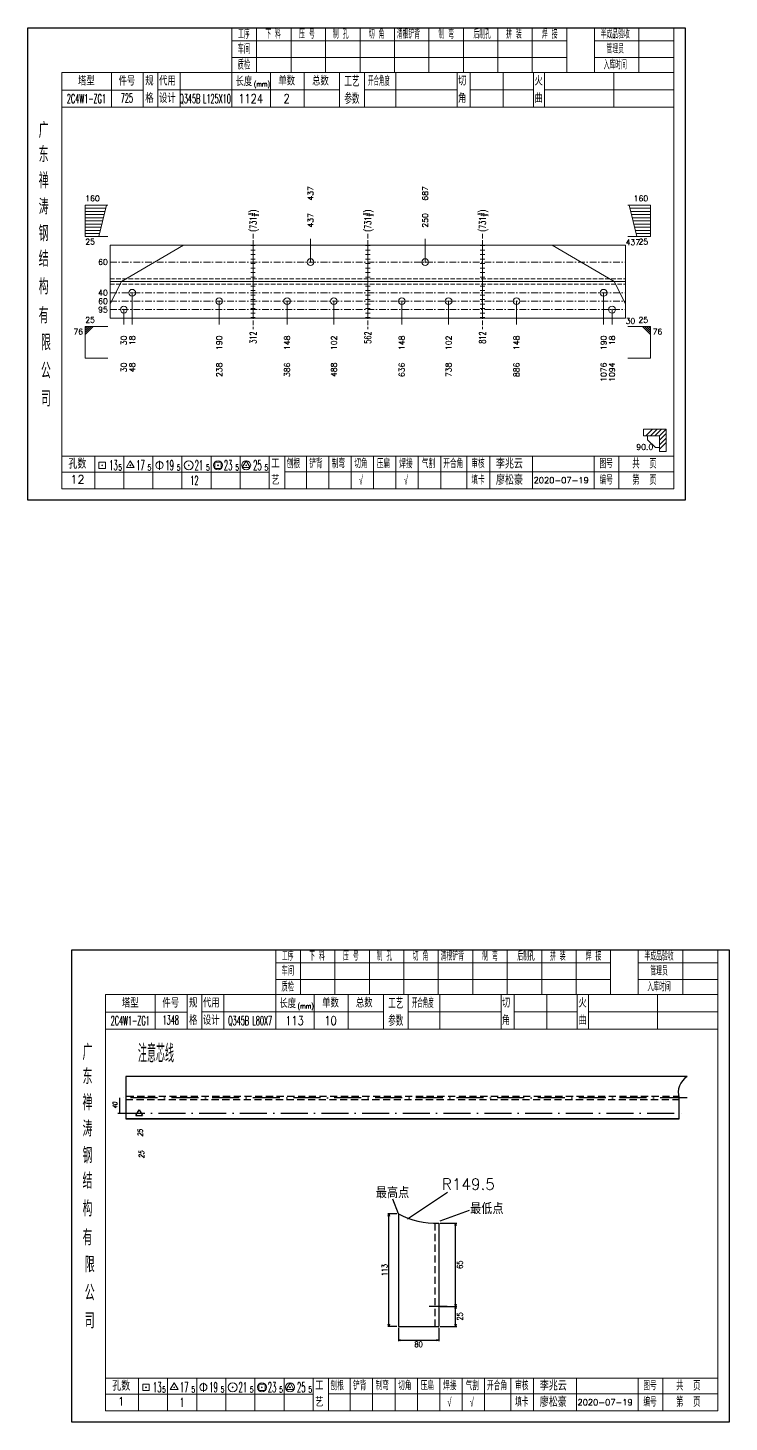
# Model space of a CAD drawing. Extents: x 154981 to 165753, y -86801 to -82885.
# Drawn here: x 163257 to 163569, y -83537 to -82917 of the extents above; entities that cross this region are included whole.
import ezdxf
from ezdxf.enums import TextEntityAlignment as Align

# ---------------------------------------------------------------- set-up
doc = ezdxf.new("R2010")
doc.units = 0
doc.header["$MEASUREMENT"] = 0
for name, pattern in [('ACAD_ISO10W100', [18, 12, -3, 0, -3]), ('HIDDEN2', [4.7625, 3.175, -1.5875]), ('一点画线', [5.2, 3, -1, 0.2, -1]), ('虚线', [2.75, 2, -0.75])]:
    doc.linetypes.add(name, pattern=pattern)
doc.layers.get('0').update_dxf_attribs({"linetype": 'CONTINUOUS', "lineweight": 25})
doc.layers.get('Defpoints').update_dxf_attribs({"linetype": 'CONTINUOUS'})
for name, color, linetype, lineweight in [('1', 7, 'CONTINUOUS', 25), ('2', 7, 'CONTINUOUS', 25), ('4', 7, 'CONTINUOUS', 25), ('5', 7, 'CONTINUOUS', 25)]:
    doc.layers.add(name, color=color, linetype=linetype, lineweight=lineweight)
doc.layers.add('细线', color=5, linetype='CONTINUOUS')
doc.styles.add('DimFont', font='simplex.shx', dxfattribs={"width": 0.8, "bigfont": 'gbhzfs.shx'})
doc.styles.add('hz', font='txt.shx', dxfattribs={"width": 0.7, "oblique": 12, "bigfont": 'hztxt.shx'})
doc.styles.get("Standard").update_dxf_attribs({"font": 'simplex.shx', "width": 0.7, "height": 3, "bigfont": 'gbhzfs.shx'})
doc.dimstyles.new('DHDxfDimStyleOpen30', dxfattribs={"dimtxt": 2.5, "dimasz": 2.5, "dimexe": 1.25, "dimexo": 0.625, "dimtad": 2, "dimtxsty": 'DimFont', "dimblk": 'OPEN30', "dimblk1": 'OPEN30', "dimblk2": 'OPEN30', "dimcen": 2.5, "dimadec": 0, "dimazin": 0, "dimtfac": 1, "dimtmove": 0, "dimatfit": 3, "dimfxl": 0, "dimarcsym": 0})

# ---------------------------------------------------------------- blocks, each defined once
blk = doc.blocks.new('孔21.5')
at = {"layer": '5', "color": 7, "linetype": 'Continuous', "lineweight": 13}
for p, q in [((-0.1, -0.1), (0.1, 0.1)), ((0.1, -0.1), (-0.1, 0.1))]:
    blk.add_line(p, q, dxfattribs=at)
blk.add_circle((0, 0), 1, dxfattribs=at)
blk = doc.blocks.new('_OPEN30')
at = {"color": 0, "linetype": 'ByBlock', "lineweight": -2}
for p, q in [((-1, 0.27), (0, 0)), ((0, 0), (-1, -0.27)), ((0, 0), (-1, 0))]:
    blk.add_line(p, q, dxfattribs=at)
blk = doc.blocks.new('*D550')
at = {"layer": '5', "color": 3, "linetype": 'Continuous', "lineweight": -2}
for p, q in [((163420.98, -83444.03), (163416.86, -83444.03)), ((163417.36, -83493.06), (163417.36, -83445.03)), ((163420.98, -83494.06), (163416.86, -83494.06))]:
    blk.add_line(p, q, dxfattribs=at)
at = {"layer": 'Defpoints', "color": 0, "linetype": 'Continuous'}
for p in [(163417.36, -83444.03), (163421.61, -83444.03), (163421.61, -83494.06)]:
    blk.add_point(p, dxfattribs=at)
at = {"layer": '5', "color": 3, "linetype": 'Continuous', "lineweight": -2}
for p, rotation in [((163417.36, -83444.03), 90), ((163417.36, -83494.06), 270)]:
    blk.add_blockref('_OPEN30', p, dxfattribs=dict(at, rotation=rotation))
at = {"layer": '5', "color": 6, "linetype": 'Continuous', "lineweight": 18, "insert": (163415.48, -83469.05), "char_height": 2.5, "attachment_point": 5, "rotation": 90, "style": 'DimFont'}
blk.add_mtext('113', dxfattribs=at)
blk = doc.blocks.new('*D551')
at = {"layer": '5', "color": 3, "linetype": 'Continuous', "lineweight": -2}
for p, q in [((163440.17, -83485.17), (163447.57, -83485.17)), ((163447.07, -83493.06), (163447.07, -83486.17)), ((163440.17, -83494.06), (163447.57, -83494.06))]:
    blk.add_line(p, q, dxfattribs=at)
at = {"layer": 'Defpoints', "color": 0, "linetype": 'Continuous'}
for p in [(163439.54, -83485.17), (163447.07, -83485.17), (163439.54, -83494.06)]:
    blk.add_point(p, dxfattribs=at)
at = {"layer": '5', "color": 3, "linetype": 'Continuous', "lineweight": -2}
for p, rotation in [((163447.07, -83485.17), 90), ((163447.07, -83494.06), 270)]:
    blk.add_blockref('_OPEN30', p, dxfattribs=dict(at, rotation=rotation))
at = {"layer": '5', "color": 6, "linetype": 'Continuous', "lineweight": 18, "insert": (163448.94, -83489.61), "char_height": 2.5, "attachment_point": 5, "rotation": 90, "style": 'DimFont'}
blk.add_mtext('25', dxfattribs=at)
blk = doc.blocks.new('*D552')
at = {"layer": '5', "color": 3, "linetype": 'Continuous', "lineweight": -2}
for p, q in [((163440.17, -83448.18), (163447.57, -83448.18)), ((163447.07, -83484.17), (163447.07, -83449.18)), ((163440.17, -83485.17), (163447.57, -83485.17))]:
    blk.add_line(p, q, dxfattribs=at)
at = {"layer": 'Defpoints', "color": 0, "linetype": 'Continuous'}
for p in [(163439.54, -83448.18), (163447.07, -83448.18), (163439.54, -83485.17)]:
    blk.add_point(p, dxfattribs=at)
at = {"layer": '5', "color": 3, "linetype": 'Continuous', "lineweight": -2}
for p, rotation in [((163447.07, -83448.18), 90), ((163447.07, -83485.17), 270)]:
    blk.add_blockref('_OPEN30', p, dxfattribs=dict(at, rotation=rotation))
at = {"layer": '5', "color": 6, "linetype": 'Continuous', "lineweight": 18, "insert": (163448.94, -83466.67), "char_height": 2.5, "attachment_point": 5, "rotation": 90, "style": 'DimFont'}
blk.add_mtext('65', dxfattribs=at)
blk = doc.blocks.new('*D553')
at = {"layer": '5', "color": 3, "linetype": 'Continuous', "lineweight": -2}
for p, q in [((163421.61, -83494.69), (163421.61, -83500.66)), ((163439.54, -83494.69), (163439.54, -83500.66)), ((163422.61, -83500.16), (163438.54, -83500.16))]:
    blk.add_line(p, q, dxfattribs=at)
at = {"layer": 'Defpoints', "color": 0, "linetype": 'Continuous'}
for p in [(163421.61, -83494.06), (163439.54, -83494.06), (163439.54, -83500.16)]:
    blk.add_point(p, dxfattribs=at)
at = {"layer": '5', "color": 3, "linetype": 'Continuous', "lineweight": -2, "rotation": 180}
blk.add_blockref('_OPEN30', (163421.61, -83500.16), dxfattribs=at)
at = {"layer": '5', "color": 3, "linetype": 'Continuous', "lineweight": -2}
blk.add_blockref('_OPEN30', (163439.54, -83500.16), dxfattribs=at)
at = {"layer": '5', "color": 6, "linetype": 'Continuous', "lineweight": 18, "insert": (163430.58, -83502.03), "char_height": 2.5, "attachment_point": 5, "style": 'DimFont'}
blk.add_mtext('80', dxfattribs=at)
blk = doc.blocks.new('CTJGK')
at = {"color": 6, "linetype": 'Continuous'}
for p, q in [((0, 209.97), (292.13, 209.97)), ((0, 0), (0, 209.97)), ((292.13, 209.97), (292.13, 0)), ((292.13, 0), (0, 0))]:
    blk.add_line(p, q, dxfattribs=at)

msp = doc.modelspace()

# ---------------------------------------------------------------- linework, layer by layer
at = {"color": 7, "linetype": 'Continuous', "lineweight": 13}
for p, q in [((163282.47666, -82995.52383), (163292.47666, -82995.52383)), ((163282.47666, -83009.52383), (163282.47666, -82995.52383)), ((163282.47666, -82996.92383), (163291.62666, -82996.92383)), ((163288.47666, -83009.52383), (163291.97666, -82995.52383)), ((163533.60666, -82995.52383), (163523.60666, -82995.52383)), ((163527.60666, -83009.52383), (163524.10666, -82995.52383)), ((163533.60666, -82996.92383), (163524.45666, -82996.92383)), ((163533.60666, -83009.52383), (163533.60666, -82995.52383)), ((163282.47666, -82998.32383), (163291.27666, -82998.32383)), ((163282.47666, -82999.72383), (163290.92666, -82999.72383)), ((163282.47666, -83001.12383), (163290.57666, -83001.12383)), ((163282.47666, -83002.52383), (163290.22666, -83002.52383)), ((163533.60666, -82998.32383), (163524.80666, -82998.32383)), ((163533.60666, -82999.72383), (163525.15666, -82999.72383)), ((163533.60666, -83001.12383), (163525.50666, -83001.12383)), ((163533.60666, -83002.52383), (163525.85666, -83002.52383)), ((163282.47666, -83003.92383), (163289.87666, -83003.92383)), ((163282.47666, -83005.32383), (163289.52666, -83005.32383)), ((163282.47666, -83006.72383), (163289.17666, -83006.72383)), ((163282.47666, -83008.12383), (163288.82666, -83008.12383)), ((163282.47666, -83009.52383), (163292.47666, -83009.52383)), ((163533.60666, -83009.52383), (163523.60666, -83009.52383)), ((163533.60666, -83003.92383), (163526.20666, -83003.92383)), ((163533.60666, -83005.32383), (163526.55666, -83005.32383)), ((163533.60666, -83006.72383), (163526.90666, -83006.72383)), ((163533.60666, -83008.12383), (163527.25666, -83008.12383)), ((163298.57297, -83029.52383), (163326.09303, -83013.32383)), ((163382.56013, -83020.82383), (163382.56013, -83010.52383)), ((163433.5232, -83020.82383), (163433.5232, -83010.52383)), ((163517.51036, -83029.52383), (163489.99029, -83013.32383)), ((163293.47666, -83039.37343), (163298.57297, -83029.52383)), ((163303.34223, -83034.47383), (163303.34223, -83048.52383)), ((163512.82175, -83034.47383), (163512.82175, -83048.52383)), ((163522.60666, -83039.37343), (163517.51036, -83029.52383)), ((163341.99352, -83038.22383), (163341.99352, -83048.52383)), ((163372.16366, -83038.22383), (163372.16366, -83048.52383)), ((163392.95659, -83038.22383), (163392.95659, -83048.52383)), ((163423.12674, -83038.22383), (163423.12674, -83048.52383)), ((163443.91967, -83038.22383), (163443.91967, -83048.52383)), ((163474.08981, -83038.22383), (163474.08981, -83048.52383)), ((163299.59223, -83041.97383), (163299.59223, -83048.52383)), ((163516.57175, -83041.97383), (163516.57175, -83048.52383)), ((163282.47666, -83049.52383), (163292.47666, -83049.52383)), ((163282.47666, -83049.52383), (163282.47666, -83063.52383)), ((163283.35166, -83049.52383), (163282.47666, -83050.39883)), ((163284.22666, -83049.52383), (163282.47666, -83051.27383)), ((163285.10166, -83049.52383), (163282.47666, -83052.14883)), ((163285.97666, -83049.52383), (163282.47666, -83053.02383)), ((163533.60666, -83049.52383), (163523.60666, -83049.52383)), ((163530.10666, -83049.52383), (163533.60666, -83053.02383)), ((163530.98166, -83049.52383), (163533.60666, -83052.14883)), ((163531.85666, -83049.52383), (163533.60666, -83051.27383)), ((163532.73166, -83049.52383), (163533.60666, -83050.39883)), ((163533.60666, -83049.52383), (163533.60666, -83063.52383)), ((163282.47666, -83063.52383), (163292.47666, -83063.52383)), ((163533.60666, -83063.52383), (163523.60666, -83063.52383))]:
    msp.add_line(p, q, dxfattribs=at)
at = {"color": 7, "linetype": 'Continuous', "lineweight": 18}
for p, q in [((163293.47666, -83013.32383), (163293.47666, -83045.72383)), ((163293.47666, -83013.32383), (163522.60666, -83013.32383)), ((163522.60666, -83013.32383), (163522.60666, -83045.72383)), ((163293.47666, -83029.52383), (163522.60666, -83029.52383))]:
    msp.add_line(p, q, dxfattribs=at)
at = {"color": 1, "linetype": '一点画线', "lineweight": 13}
for p, q in [((163293.47666, -83020.82383), (163522.60666, -83020.82383)), ((163293.47666, -83034.47383), (163522.60666, -83034.47383)), ((163293.47666, -83038.22383), (163522.60666, -83038.22383)), ((163293.47666, -83041.97383), (163522.60666, -83041.97383))]:
    msp.add_line(p, q, dxfattribs=at)
at = {"color": 6, "linetype": '虚线', "lineweight": 18}
for p, q in [((163293.47666, -83028.32383), (163522.60666, -83028.32383)), ((163293.47666, -83030.72383), (163522.60666, -83030.72383))]:
    msp.add_line(p, q, dxfattribs=at)
at = {"color": 173, "linetype": 'Continuous'}
for p, q in [((163549.94244, -83383.03262), (163300.50261, -83383.03262)), ((163300.50261, -83383.03262), (163300.50261, -83401.83262)), ((163546.32347, -83401.83262), (163546.32347, -83392.43262)), ((163300.50261, -83401.83262), (163546.32347, -83401.83262))]:
    msp.add_line(p, q, dxfattribs=at)
at = {"linetype": 'HIDDEN2'}
for p, q in [((163300.50261, -83393.23262), (163546.60009, -83393.23262)), ((163300.8127, -83391.63262), (163546.32347, -83391.63262)), ((163437.86455, -83448.19508), (163437.86455, -83494.06209))]:
    msp.add_line(p, q, dxfattribs=at)
at = {"linetype": 'ACAD_ISO10W100'}
msp.add_line((163296.92402, -83399.23262), (163549.32347, -83399.23262), dxfattribs=at)
at = {"color": 0}
for p, q in [((163304.94649, -83400.35207), (163306.44649, -83397.75399)), ((163304.94649, -83400.35207), (163307.94649, -83400.35207)), ((163306.44649, -83397.75399), (163307.94649, -83400.35207))]:
    msp.add_line(p, q, dxfattribs=at)
msp.add_line((163443.36074, -83485.16527), (163435.32201, -83485.16527))
at = {"color": 173, "linetype": 'Continuous'}
msp.add_arc((163554.32108, -83390.11504), 8.32665, 121.72605584, 196.16077038, dxfattribs=at)
at = {"layer": '1', "color": 7, "linetype": 'Continuous', "lineweight": 18}
msp.add_line((163293.47666, -83045.72383), (163522.60666, -83045.72383), dxfattribs=at)
at = {"layer": '2', "color": 216, "linetype": '虚线', "lineweight": 13}
for p, q in [((163357.04536, -83008.32383), (163357.04536, -83050.72383)), ((163408.00844, -83008.32383), (163408.00844, -83050.72383)), ((163458.97152, -83008.32383), (163458.97152, -83050.72383))]:
    msp.add_line(p, q, dxfattribs=at)
at = {"layer": '2', "color": 7, "linetype": 'Continuous', "lineweight": 13}
for p, q in [((163358.04536, -83013.52383), (163356.04536, -83013.52383)), ((163358.04536, -83015.52383), (163356.04536, -83015.52383)), ((163357.04536, -83029.52383), (163357.04536, -83013.32383)), ((163409.00844, -83013.52383), (163407.00844, -83013.52383)), ((163409.00844, -83015.52383), (163407.00844, -83015.52383)), ((163408.00844, -83029.52383), (163408.00844, -83013.32383)), ((163459.97152, -83013.52383), (163457.97152, -83013.52383)), ((163459.97152, -83015.52383), (163457.97152, -83015.52383)), ((163458.97152, -83029.52383), (163458.97152, -83013.32383)), ((163358.04536, -83017.52383), (163356.04536, -83017.52383)), ((163358.04536, -83019.52383), (163356.04536, -83019.52383)), ((163358.04536, -83021.52383), (163356.04536, -83021.52383)), ((163409.00844, -83017.52383), (163407.00844, -83017.52383)), ((163409.00844, -83019.52383), (163407.00844, -83019.52383)), ((163409.00844, -83021.52383), (163407.00844, -83021.52383)), ((163459.97152, -83017.52383), (163457.97152, -83017.52383)), ((163459.97152, -83019.52383), (163457.97152, -83019.52383)), ((163459.97152, -83021.52383), (163457.97152, -83021.52383)), ((163358.04536, -83023.52383), (163356.04536, -83023.52383)), ((163358.04536, -83025.52383), (163356.04536, -83025.52383)), ((163358.04536, -83027.52383), (163356.04536, -83027.52383)), ((163409.00844, -83023.52383), (163407.00844, -83023.52383)), ((163409.00844, -83025.52383), (163407.00844, -83025.52383)), ((163409.00844, -83027.52383), (163407.00844, -83027.52383)), ((163459.97152, -83023.52383), (163457.97152, -83023.52383)), ((163459.97152, -83025.52383), (163457.97152, -83025.52383)), ((163459.97152, -83027.52383), (163457.97152, -83027.52383)), ((163356.04536, -83031.52383), (163358.04536, -83031.52383)), ((163356.04536, -83033.52383), (163358.04536, -83033.52383)), ((163357.04536, -83029.52383), (163357.04536, -83045.72383)), ((163407.00844, -83031.52383), (163409.00844, -83031.52383)), ((163407.00844, -83033.52383), (163409.00844, -83033.52383)), ((163408.00844, -83029.52383), (163408.00844, -83045.72383)), ((163457.97152, -83031.52383), (163459.97152, -83031.52383)), ((163457.97152, -83033.52383), (163459.97152, -83033.52383)), ((163458.97152, -83029.52383), (163458.97152, -83045.72383)), ((163356.04536, -83035.52383), (163358.04536, -83035.52383)), ((163356.04536, -83037.52383), (163358.04536, -83037.52383)), ((163356.04536, -83039.52383), (163358.04536, -83039.52383)), ((163407.00844, -83035.52383), (163409.00844, -83035.52383)), ((163407.00844, -83037.52383), (163409.00844, -83037.52383)), ((163407.00844, -83039.52383), (163409.00844, -83039.52383)), ((163457.97152, -83035.52383), (163459.97152, -83035.52383)), ((163457.97152, -83037.52383), (163459.97152, -83037.52383)), ((163457.97152, -83039.52383), (163459.97152, -83039.52383)), ((163356.04536, -83041.52383), (163358.04536, -83041.52383)), ((163356.04536, -83043.52383), (163358.04536, -83043.52383)), ((163356.04536, -83045.52383), (163358.04536, -83045.52383)), ((163407.00844, -83041.52383), (163409.00844, -83041.52383)), ((163407.00844, -83043.52383), (163409.00844, -83043.52383)), ((163407.00844, -83045.52383), (163409.00844, -83045.52383)), ((163457.97152, -83041.52383), (163459.97152, -83041.52383)), ((163457.97152, -83043.52383), (163459.97152, -83043.52383)), ((163457.97152, -83045.52383), (163459.97152, -83045.52383)), ((163540.60666, -83095.08283), (163530.60666, -83095.08283)), ((163530.60666, -83095.08283), (163530.60666, -83098.08283)), ((163531.60666, -83098.08283), (163534.60666, -83095.08283)), ((163533.60666, -83098.08283), (163536.60666, -83095.08283)), ((163535.60666, -83098.08283), (163538.60666, -83095.08283)), ((163537.60666, -83098.08283), (163540.60666, -83095.08283)), ((163540.60666, -83105.08283), (163540.60666, -83095.08283)), ((163530.60666, -83098.08283), (163537.60666, -83098.08283)), ((163532.35666, -83098.08283), (163532.35666, -83099.83283)), ((163535.85666, -83103.33283), (163532.35666, -83099.83283)), ((163537.60666, -83100.08283), (163540.60666, -83097.08283)), ((163537.60666, -83098.08283), (163537.60666, -83105.08283)), ((163537.60666, -83102.08283), (163540.60666, -83099.08283)), ((163537.60666, -83104.08283), (163540.60666, -83101.08283)), ((163535.85666, -83103.33283), (163537.60666, -83103.33283)), ((163537.60666, -83105.08283), (163540.60666, -83105.08283))]:
    msp.add_line(p, q, dxfattribs=at)
at = {"layer": '2', "color": 0, "linetype": 'ACAD_ISO10W100'}
msp.add_line((163549.93669, -83392.43262), (163296.92402, -83392.43262), dxfattribs=at)
at = {"layer": '2', "color": 0, "linetype": 'ByBlock'}
for p, q in [((163297.81727, -83399.23262), (163297.81727, -83392.43262)), ((163546.32347, -83401.83262), (163300.50261, -83401.83262))]:
    msp.add_line(p, q, dxfattribs=at)
at = {"layer": '4', "color": 1, "linetype": 'Continuous', "lineweight": 18}
for p, q in [((163256.97666, -82916.69733), (163256.97666, -83126.66733)), ((163549.10666, -82916.69733), (163256.97666, -82916.69733)), ((163347.60666, -82916.69733), (163347.60666, -82936.53733)), ((163358.63666, -82916.69733), (163358.63666, -82936.55733)), ((163373.94666, -82916.69733), (163373.94666, -82936.55733)), ((163389.26666, -82916.69733), (163389.26666, -82936.55733)), ((163404.57666, -82916.69733), (163404.57666, -82936.55733)), ((163419.88666, -82916.69733), (163419.88666, -82936.55733)), ((163435.19666, -82916.69733), (163435.19666, -82936.55733)), ((163450.51666, -82916.69733), (163450.51666, -82936.55733)), ((163465.82666, -82916.69733), (163465.82666, -82936.55733)), ((163481.13666, -82916.69733), (163481.13666, -82936.55733)), ((163496.44666, -82916.69733), (163496.44666, -82936.53733)), ((163496.44666, -82916.69733), (163496.44666, -82936.55733)), ((163508.72666, -82916.69733), (163508.72666, -82936.55733)), ((163528.47666, -82916.69733), (163528.47666, -82936.55733)), ((163544.05666, -82916.69733), (163544.05666, -82936.55733)), ((163549.10666, -82946.49733), (163549.10666, -82916.69733)), ((163496.44666, -82922.42733), (163347.60666, -82922.42733)), ((163544.05666, -82922.42733), (163508.72666, -82922.42733)), ((163496.44666, -82929.90733), (163347.60666, -82929.90733)), ((163544.05666, -82929.90733), (163508.72666, -82929.90733)), ((163271.98666, -82936.55733), (163271.98666, -83121.61733)), ((163544.05666, -82936.55733), (163271.98666, -82936.55733)), ((163294.10666, -82936.54733), (163294.10666, -82951.96733)), ((163308.25666, -82951.96733), (163308.25666, -82936.55733)), ((163314.75666, -82951.96733), (163314.75666, -82936.55733)), ((163324.62666, -82936.55733), (163324.62666, -82951.96733)), ((163347.60666, -82936.53733), (163347.60666, -82951.96733)), ((163364.72666, -82936.55733), (163364.72666, -82951.96733)), ((163379.77666, -82936.55733), (163379.77666, -82951.96733)), ((163395.47666, -82936.55733), (163395.47666, -82951.96733)), ((163406.53666, -82936.55733), (163406.53666, -82951.96733)), ((163420.48666, -82936.55733), (163420.48666, -82951.96733)), ((163447.78666, -82936.55733), (163447.78666, -82951.96733)), ((163453.54666, -82936.55733), (163453.54666, -82951.96733)), ((163468.16666, -82936.55733), (163468.16666, -82951.96733)), ((163481.62666, -82936.55733), (163481.62666, -82951.96733)), ((163486.61666, -82936.55733), (163486.61666, -82951.96733)), ((163517.35666, -82936.55733), (163517.35666, -82951.96733)), ((163544.05666, -83121.61733), (163544.05666, -82936.55733)), ((163308.25666, -82944.31733), (163271.98666, -82944.31733)), ((163395.47666, -82944.26733), (163314.75666, -82944.26733)), ((163406.53666, -82944.26733), (163447.78666, -82944.26733)), ((163453.54666, -82944.26733), (163481.62666, -82944.26733)), ((163486.61666, -82944.26733), (163544.23666, -82944.26733)), ((163549.10666, -83126.66733), (163549.10666, -82946.49733)), ((163544.23666, -82951.96733), (163271.98666, -82951.96733)), ((163271.98666, -83107.08733), (163544.05666, -83107.08733)), ((163286.67666, -83107.08733), (163286.67666, -83121.61733)), ((163299.60666, -83121.61733), (163299.60666, -83107.08733)), ((163312.53666, -83107.08733), (163312.53666, -83121.61733)), ((163325.45666, -83121.61733), (163325.45666, -83107.08733)), ((163338.38666, -83107.08733), (163338.38666, -83121.61733)), ((163351.31666, -83121.61733), (163351.31666, -83107.08733)), ((163364.23666, -83121.61733), (163364.23666, -83107.08733)), ((163371.10666, -83121.61733), (163371.10666, -83107.08733)), ((163380.76666, -83121.61733), (163380.76666, -83107.08733)), ((163390.70666, -83121.61733), (163390.70666, -83107.08733)), ((163400.64666, -83121.61733), (163400.64666, -83107.08733)), ((163410.59666, -83121.61733), (163410.59666, -83107.08733)), ((163420.53666, -83121.61733), (163420.53666, -83107.08733)), ((163430.47666, -83121.61733), (163430.47666, -83107.08733)), ((163440.42666, -83121.61733), (163440.42666, -83107.08733)), ((163452.06666, -83121.61733), (163452.06666, -83107.08733)), ((163462.21666, -83121.61733), (163462.21666, -83107.08733)), ((163481.27666, -83121.61733), (163481.27666, -83107.08733)), ((163508.65666, -83121.61733), (163508.65666, -83107.08733)), ((163519.61666, -83121.61733), (163519.61666, -83107.08733)), ((163364.23666, -83114.21733), (163271.98666, -83114.21733)), ((163371.06666, -83114.05733), (163544.05666, -83114.05733)), ((163256.97666, -83126.66733), (163549.10666, -83126.66733)), ((163271.98666, -83121.61733), (163544.05666, -83121.61733)), ((163568.58666, -83326.66733), (163276.45666, -83326.66733)), ((163276.45666, -83326.66733), (163276.45666, -83536.63733)), ((163367.08666, -83326.66733), (163367.08666, -83346.50733)), ((163378.11666, -83326.66733), (163378.11666, -83346.52733)), ((163393.42666, -83326.66733), (163393.42666, -83346.52733)), ((163408.74666, -83326.66733), (163408.74666, -83346.52733)), ((163424.05666, -83326.66733), (163424.05666, -83346.52733)), ((163439.36666, -83326.66733), (163439.36666, -83346.52733)), ((163454.67666, -83326.66733), (163454.67666, -83346.52733)), ((163469.99666, -83326.66733), (163469.99666, -83346.52733)), ((163485.30666, -83326.66733), (163485.30666, -83346.52733)), ((163500.61666, -83326.66733), (163500.61666, -83346.52733)), ((163515.92666, -83326.66733), (163515.92666, -83346.52733)), ((163515.92666, -83326.66733), (163515.92666, -83346.50733)), ((163528.20666, -83326.66733), (163528.20666, -83346.52733)), ((163547.95666, -83326.66733), (163547.95666, -83346.52733)), ((163563.53666, -83326.66733), (163563.53666, -83346.52733)), ((163568.58666, -83356.46733), (163568.58666, -83326.66733)), ((163515.92666, -83332.39733), (163367.08666, -83332.39733)), ((163563.53666, -83332.39733), (163528.20666, -83332.39733)), ((163515.92666, -83339.87733), (163367.08666, -83339.87733)), ((163563.53666, -83339.87733), (163528.20666, -83339.87733)), ((163563.53666, -83346.52733), (163291.46666, -83346.52733)), ((163291.46666, -83346.52733), (163291.46666, -83531.58733)), ((163313.58666, -83346.51733), (163313.58666, -83361.93733)), ((163327.73666, -83361.93733), (163327.73666, -83346.52733)), ((163334.23666, -83361.93733), (163334.23666, -83346.52733)), ((163344.10666, -83346.52733), (163344.10666, -83361.93733)), ((163367.08666, -83346.50733), (163367.08666, -83361.93733)), ((163384.20666, -83346.52733), (163384.20666, -83361.93733)), ((163399.25666, -83346.52733), (163399.25666, -83361.93733)), ((163414.95666, -83346.52733), (163414.95666, -83361.93733)), ((163426.01666, -83346.52733), (163426.01666, -83361.93733)), ((163439.96666, -83346.52733), (163439.96666, -83361.93733)), ((163467.26666, -83346.52733), (163467.26666, -83361.93733)), ((163473.02666, -83346.52733), (163473.02666, -83361.93733)), ((163487.64666, -83346.52733), (163487.64666, -83361.93733)), ((163501.10666, -83346.52733), (163501.10666, -83361.93733)), ((163506.09666, -83346.52733), (163506.09666, -83361.93733)), ((163536.83666, -83346.52733), (163536.83666, -83361.93733)), ((163563.53666, -83531.58733), (163563.53666, -83346.52733)), ((163327.73666, -83354.28733), (163291.46666, -83354.28733)), ((163414.95666, -83354.23733), (163334.23666, -83354.23733)), ((163426.01666, -83354.23733), (163467.26666, -83354.23733)), ((163473.02666, -83354.23733), (163501.10666, -83354.23733)), ((163506.09666, -83354.23733), (163563.71666, -83354.23733)), ((163568.58666, -83536.63733), (163568.58666, -83356.46733)), ((163563.71666, -83361.93733), (163291.46666, -83361.93733)), ((163291.46666, -83517.05733), (163563.53666, -83517.05733)), ((163306.15666, -83517.05733), (163306.15666, -83531.58733)), ((163319.08666, -83531.58733), (163319.08666, -83517.05733)), ((163332.01666, -83517.05733), (163332.01666, -83531.58733)), ((163344.93666, -83531.58733), (163344.93666, -83517.05733)), ((163357.86666, -83517.05733), (163357.86666, -83531.58733)), ((163370.79666, -83531.58733), (163370.79666, -83517.05733)), ((163383.71666, -83531.58733), (163383.71666, -83517.05733)), ((163390.58666, -83531.58733), (163390.58666, -83517.05733)), ((163400.24666, -83531.58733), (163400.24666, -83517.05733)), ((163410.18666, -83531.58733), (163410.18666, -83517.05733)), ((163420.12666, -83531.58733), (163420.12666, -83517.05733)), ((163430.07666, -83531.58733), (163430.07666, -83517.05733)), ((163440.01666, -83531.58733), (163440.01666, -83517.05733)), ((163449.95666, -83531.58733), (163449.95666, -83517.05733)), ((163459.90666, -83531.58733), (163459.90666, -83517.05733)), ((163471.54666, -83531.58733), (163471.54666, -83517.05733)), ((163481.69666, -83531.58733), (163481.69666, -83517.05733)), ((163500.75666, -83531.58733), (163500.75666, -83517.05733)), ((163528.13666, -83531.58733), (163528.13666, -83517.05733)), ((163539.09666, -83531.58733), (163539.09666, -83517.05733)), ((163383.71666, -83524.18733), (163291.46666, -83524.18733)), ((163390.54666, -83524.02733), (163563.53666, -83524.02733)), ((163276.45666, -83536.63733), (163568.58666, -83536.63733)), ((163291.46666, -83531.58733), (163563.53666, -83531.58733))]:
    msp.add_line(p, q, dxfattribs=at)
at = {"layer": '4', "color": 7, "linetype": 'Continuous', "lineweight": 13}
for p, q in [((163288.56266, -83112.58133), (163288.56266, -83109.75333)), ((163288.56266, -83109.75333), (163291.39066, -83109.75333)), ((163291.39066, -83112.58133), (163288.56266, -83112.58133)), ((163289.77666, -83111.36733), (163290.17666, -83110.96733)), ((163290.17666, -83111.36733), (163289.77666, -83110.96733)), ((163291.39066, -83109.75333), (163291.39066, -83112.58133)), ((163302.47666, -83109.16733), (163300.74466, -83112.16733)), ((163300.74466, -83112.16733), (163304.20866, -83112.16733)), ((163302.27666, -83111.36733), (163302.67666, -83110.96733)), ((163302.67666, -83111.36733), (163302.27666, -83110.96733)), ((163304.20866, -83112.16733), (163302.47666, -83109.16733)), ((163315.47666, -83109.16733), (163315.47666, -83113.16733)), ((163328.27666, -83111.36733), (163328.67666, -83110.96733)), ((163328.67666, -83111.36733), (163328.27666, -83110.96733)), ((163340.06266, -83112.58133), (163340.06266, -83109.75333)), ((163340.06266, -83109.75333), (163342.89066, -83109.75333)), ((163342.89066, -83112.58133), (163340.06266, -83112.58133)), ((163341.27666, -83111.36733), (163341.67666, -83110.96733)), ((163341.67666, -83111.36733), (163341.27666, -83110.96733)), ((163342.89066, -83109.75333), (163342.89066, -83112.58133)), ((163353.97666, -83109.16733), (163352.24466, -83112.16733)), ((163352.24466, -83112.16733), (163355.70866, -83112.16733)), ((163353.77666, -83111.36733), (163354.17666, -83110.96733)), ((163354.17666, -83111.36733), (163353.77666, -83110.96733)), ((163355.70866, -83112.16733), (163353.97666, -83109.16733)), ((163308.04266, -83519.72333), (163310.87066, -83519.72333)), ((163308.04266, -83522.55133), (163308.04266, -83519.72333)), ((163310.87066, -83522.55133), (163308.04266, -83522.55133)), ((163309.65666, -83521.33733), (163309.25666, -83520.93733)), ((163309.25666, -83521.33733), (163309.65666, -83520.93733)), ((163310.87066, -83519.72333), (163310.87066, -83522.55133)), ((163321.95666, -83519.13733), (163320.22466, -83522.13733)), ((163320.22466, -83522.13733), (163323.68866, -83522.13733)), ((163322.15666, -83521.33733), (163321.75666, -83520.93733)), ((163321.75666, -83521.33733), (163322.15666, -83520.93733)), ((163323.68866, -83522.13733), (163321.95666, -83519.13733)), ((163334.95666, -83519.13733), (163334.95666, -83523.13733)), ((163348.15666, -83521.33733), (163347.75666, -83520.93733)), ((163347.75666, -83521.33733), (163348.15666, -83520.93733)), ((163359.54266, -83519.72333), (163362.37066, -83519.72333)), ((163359.54266, -83522.55133), (163359.54266, -83519.72333)), ((163362.37066, -83522.55133), (163359.54266, -83522.55133)), ((163361.15666, -83521.33733), (163360.75666, -83520.93733)), ((163360.75666, -83521.33733), (163361.15666, -83520.93733)), ((163362.37066, -83519.72333), (163362.37066, -83522.55133)), ((163373.45666, -83519.13733), (163371.72466, -83522.13733)), ((163371.72466, -83522.13733), (163375.18866, -83522.13733)), ((163373.65666, -83521.33733), (163373.25666, -83520.93733)), ((163373.25666, -83521.33733), (163373.65666, -83520.93733)), ((163375.18866, -83522.13733), (163373.45666, -83519.13733))]:
    msp.add_line(p, q, dxfattribs=at)
for centre, radius in [((163315.47666, -83111.16733), 1.6), ((163328.47666, -83111.16733), 2), ((163341.47666, -83111.16733), 2), ((163353.97666, -83111.16733), 2), ((163334.95666, -83521.13733), 1.6), ((163347.95666, -83521.13733), 2), ((163360.95666, -83521.13733), 2), ((163373.45666, -83521.13733), 2)]:
    msp.add_circle(centre, radius, dxfattribs=at)
at = {"layer": '细线', "color": 7, "ltscale": 5}
for p, q in [((163421.60823, -83444.03297), (163419.08536, -83437.51168)), ((163425.67795, -83446.25298), (163443.46867, -83434.36708)), ((163440.12402, -83447.18351), (163453.21078, -83442.4281)), ((163421.60823, -83444.03297), (163421.60823, -83494.06209)), ((163439.54241, -83448.18176), (163439.54241, -83494.06209)), ((163421.60823, -83494.06209), (163439.54241, -83494.06209))]:
    msp.add_line(p, q, dxfattribs=at)
msp.add_arc((163438.41785, -83412.20604), 35.99329, 242.15890132, 271.7904108, dxfattribs=at)

# ---------------------------------------------------------------- block references
at = {"color": 0, "linetype": 'Continuous'}
for p in [(163256.97666, -83126.66733), (163276.45666, -83536.63733)]:
    msp.add_blockref('CTJGK', p, dxfattribs=at)
at = {"color": 4, "linetype": 'Continuous', "lineweight": 9, "xscale": 1.5, "yscale": 1.5, "zscale": 1.5}
for p in [(163382.56013, -83020.82383), (163433.5232, -83020.82383)]:
    msp.add_blockref('孔21.5', p, dxfattribs=at)
at = {"layer": '1', "color": 4, "linetype": 'Continuous', "lineweight": 9, "xscale": 1.5, "yscale": 1.5, "zscale": 1.5}
for p in [(163303.34223, -83034.47383), (163512.82175, -83034.47383), (163299.59223, -83041.97383), (163341.99352, -83038.22383), (163372.16366, -83038.22383), (163392.95659, -83038.22383), (163423.12674, -83038.22383), (163443.91967, -83038.22383), (163474.08981, -83038.22383), (163516.57175, -83041.97383)]:
    msp.add_blockref('孔21.5', p, dxfattribs=at)

# ---------------------------------------------------------------- texts
at = {"color": 7, "linetype": 'Continuous', "lineweight": 13}
for s, p in [('160', (163282.47666, -82994.52383)), ('25', (163282.47666, -83048.52383))]:
    msp.add_text(s, height=2.5, dxfattribs=at).set_placement(p, align=Align.BOTTOM_LEFT)
for s, p in [('437', (163382.56013, -82993.52383)), ('687', (163433.5232, -82993.52383))]:
    msp.add_text(s, height=2.5, rotation=90, dxfattribs=at).set_placement(p, align=Align.MIDDLE_LEFT)
for s, p in [('160', (163532.60666, -82994.52383)), ('25', (163532.60666, -83048.52383))]:
    msp.add_text(s, height=2.5, dxfattribs=at).set_placement(p, align=Align.BOTTOM_RIGHT)
at = {"color": 4, "linetype": 'Continuous', "lineweight": 9}
for s, p in [('437', (163382.56013, -83005.52383)), ('250', (163433.5232, -83005.52383))]:
    msp.add_text(s, height=2.5, rotation=90, dxfattribs=at).set_placement(p, align=Align.MIDDLE_LEFT)
at = {"color": 7, "linetype": 'Continuous', "lineweight": 13}
for s, p in [('25', (163282.47666, -83010.52383)), ('76', (163534.60666, -83050.52383))]:
    msp.add_text(s, height=2.5, dxfattribs=at).set_placement(p, align=Align.TOP_LEFT)
msp.add_text('437', height=2.5, dxfattribs=at).set_placement((163522.60666, -83012.02383), align=Align.MIDDLE_LEFT)
for s, p in [('25', (163532.60666, -83010.52383)), ('76', (163281.47666, -83050.52383))]:
    msp.add_text(s, height=2.5, dxfattribs=at).set_placement(p, align=Align.TOP_RIGHT)
for s, p in [('60', (163292.47666, -83020.82383)), ('40', (163292.47666, -83034.47383)), ('95', (163292.47666, -83041.97383)), ('60', (163292.47666, -83038.22383))]:
    msp.add_text(s, height=2.5, dxfattribs=at).set_placement(p, align=Align.MIDDLE_RIGHT)
at = {"color": 0, "style": 'hz'}
for s, p in [('R149.5', (163440.93096, -83433.32596)), ('最高点', (163411.57262, -83437.09209)), ('最低点', (163453.47633, -83444.16384))]:
    msp.add_text(s, height=4.95, dxfattribs=at).set_placement(p)
at = {"layer": '1', "color": 7, "linetype": 'Continuous', "lineweight": 13}
msp.add_text('30', height=2.5, dxfattribs=at).set_placement((163522.60666, -83047.02383), align=Align.MIDDLE_LEFT)
at = {"layer": '1', "color": 4, "linetype": 'Continuous', "lineweight": 9}
for s, p in [('30', (163299.59223, -83053.52383)), ('18', (163303.34223, -83053.52383)), ('190', (163341.99352, -83053.52383)), ('148', (163372.16366, -83053.52383)), ('102', (163392.95659, -83053.52383)), ('148', (163423.12674, -83053.52383)), ('102', (163443.91967, -83053.52383)), ('148', (163474.08981, -83053.52383)), ('190', (163512.82175, -83053.52383)), ('18', (163516.57175, -83053.52383))]:
    msp.add_text(s, height=2.5, rotation=90, dxfattribs=at).set_placement(p, align=Align.MIDDLE_RIGHT)
at = {"layer": '1', "color": 7, "linetype": 'Continuous', "lineweight": 13}
for s, p in [('1094', (163516.57175, -83065.52383)), ('30', (163299.59223, -83065.52383)), ('48', (163303.34223, -83065.52383)), ('238', (163341.99352, -83065.52383)), ('386', (163372.16366, -83065.52383)), ('488', (163392.95659, -83065.52383)), ('636', (163423.12674, -83065.52383)), ('738', (163443.91967, -83065.52383)), ('886', (163474.08981, -83065.52383)), ('1076', (163512.82175, -83065.52383))]:
    msp.add_text(s, height=2.5, rotation=90, dxfattribs=at).set_placement(p, align=Align.MIDDLE_RIGHT)
at = {"layer": '1', "color": 0, "linetype": 'ByBlock', "style": 'hz', "oblique": 12, "width": 0.7}
for p in [(163308.08251, -83409.79734), (163308.58094, -83419.38407)]:
    msp.add_text('25', height=2.3, rotation=90, dxfattribs=at).set_placement(p)
at = {"layer": '2', "color": 7, "linetype": 'Continuous', "lineweight": 13, "width": 0.7}
for p in [(163357.04536, -83007.32383), (163408.00844, -83007.32383), (163458.97152, -83007.32383)]:
    msp.add_text('(731#)', height=3, rotation=90, dxfattribs=at).set_placement(p, align=Align.MIDDLE_LEFT)
for s, p in [('312', (163357.04536, -83051.72383)), ('562', (163408.00844, -83051.72383)), ('812', (163458.97152, -83051.72383))]:
    msp.add_text(s, height=3, rotation=90, dxfattribs=at).set_placement(p, align=Align.MIDDLE_RIGHT)
at = {"layer": '2', "color": 7, "linetype": 'Continuous', "lineweight": 13}
msp.add_text('90.0', height=2.5, dxfattribs=at).set_placement((163534.85666, -83105.08283), align=Align.BOTTOM_RIGHT)
at = {"layer": '2', "color": 0, "linetype": 'ByBlock', "style": 'hz', "oblique": 12, "width": 0.7}
msp.add_text('40', height=2, rotation=90, dxfattribs=at).set_placement((163296.69486, -83395.83262), align=Align.CENTER)
at = {"layer": '4', "color": 1, "linetype": 'Continuous', "lineweight": 25}
for s, height, width, p in [('工序', 3.7, 0.7, (163352.97666, -82919.56733)), ('下 料', 3.7, 0.7, (163365.97666, -82919.56733)), ('压 号', 3.7, 0.7, (163380.97666, -82919.56733)), ('制 孔', 3.7, 0.7, (163395.97666, -82919.56733)), ('切 角', 3.7, 0.7, (163411.97666, -82919.56733)), ('清根铲背 ', 3.7, 0.7, (163426.97666, -82919.56733)), (' 制 弯', 3.7, 0.7, (163441.97666, -82919.56733)), (' 后制孔', 3.7, 0.7, (163457.97666, -82919.56733)), ('拼 装', 3.7, 0.7, (163472.97666, -82919.56733)), (' 焊 接', 3.7, 0.7, (163487.97666, -82919.56733)), ('半成品验收', 3.7, 0.7, (163517.97666, -82919.56733)), ('车间', 4, 0.7, (163352.97666, -82926.16733)), ('管理员', 3.7, 0.7, (163517.97666, -82926.16733)), ('质检', 4, 0.7, (163352.97666, -82933.22733)), ('入库时间', 3.7, 0.7, (163517.97666, -82933.22733)), ('(mm)', 2.24, 0.7, (163360.97666, -82941.66733)), ('工艺', 4.8, 0.7, (163400.97666, -82940.40733)), ('开合角度', 4, 0.6, (163412.97666, -82940.40733)), ('2C4W1-ZG1', 4, 0.5, (163282.97666, -82948.14733)), ('725', 4, 0.5, (163300.97666, -82947.89733)), ('Q345B', 4, 0.5, (163328.97666, -82948.16733)), ('L125X10', 4, 0.5, (163340.97666, -82948.16733)), ('1124', 4, 0.8, (163355.97666, -82948.11733)), ('2', 4, 0.8, (163371.97666, -82948.11733)), ('参数', 4.8, 0.7, (163400.97666, -82948.11733)), ('广', 6.96, 0.7, (163263.97666, -82962.19733)), ('东', 6.96, 0.7, (163263.97666, -82972.98733)), ('禅', 6.96, 0.7, (163263.97666, -82984.57733)), ('涛', 6.96, 0.7, (163263.97666, -82996.17733)), ('钢', 6.96, 0.7, (163263.97666, -83008.06733)), ('结', 6.96, 0.7, (163263.97666, -83019.37733)), ('构', 6.96, 0.7, (163263.97666, -83031.75733)), ('有', 6.96, 0.7, (163263.97666, -83044.56733)), ('限', 6.96, 0.7, (163264.97666, -83056.56733)), ('公', 6.96, 0.7, (163264.97666, -83069.10733)), ('司', 6.96, 0.7, (163264.97666, -83081.58733)), ('13', 4.47, 0.5, (163294.97666, -83111.16733)), ('17', 4.47, 0.5, (163306.97666, -83111.16733)), ('19', 4.47, 0.5, (163319.97666, -83111.16733)), ('21', 4.47, 0.5, (163332.97666, -83111.16733)), ('23', 4.47, 0.5, (163345.97666, -83111.16733)), ('25', 4.47, 0.5, (163358.97666, -83111.16733)), ('刨根', 3.7, 0.8, (163374.97666, -83110.56733)), ('铲背', 3.7, 0.8, (163384.97666, -83110.56733)), ('制弯', 3.7, 0.8, (163394.97666, -83110.56733)), ('切角', 3.7, 0.8, (163404.97666, -83110.56733)), ('压扁', 3.7, 0.8, (163414.97666, -83110.56733)), ('焊接', 3.7, 0.8, (163424.97666, -83110.56733)), ('气割', 3.7, 0.8, (163434.97666, -83110.56733)), ('开合角', 3.7, 0.8, (163445.97666, -83110.56733)), ('审核', 3.7, 0.8, (163456.97666, -83110.56733)), ('图号', 3.7, 0.8, (163513.97666, -83110.56733)), ('共  页', 4, 0.8, (163530.97666, -83110.56733)), ('5', 2.68, 0.6, (163297.97666, -83112.16733)), ('5', 2.68, 0.6, (163310.97666, -83112.16733)), ('5', 2.68, 0.6, (163323.97666, -83112.16733)), ('5', 2.68, 0.6, (163336.97666, -83112.16733)), ('5', 2.68, 0.6, (163349.97666, -83112.16733)), ('5', 2.68, 0.6, (163362.97666, -83112.16733)), ('√', 4, 0.6, (163404.97666, -83117.83733)), ('√', 4, 0.6, (163424.97666, -83117.83733)), ('12', 4, 0.5, (163330.97666, -83117.91733)), ('填卡', 3.7, 0.8, (163456.97666, -83117.83733)), ('编号', 3.7, 0.8, (163513.97666, -83117.83733)), ('第  页', 4, 0.8, (163530.97666, -83117.83733)), ('工序', 3.7, 0.7, (163372.45666, -83329.53733)), ('下 料', 3.7, 0.7, (163385.45666, -83329.53733)), ('压 号', 3.7, 0.7, (163400.45666, -83329.53733)), ('制 孔', 3.7, 0.7, (163415.45666, -83329.53733)), ('切 角', 3.7, 0.7, (163431.45666, -83329.53733)), ('清根铲背 ', 3.7, 0.7, (163446.45666, -83329.53733)), (' 制 弯', 3.7, 0.7, (163461.45666, -83329.53733)), (' 后制孔', 3.7, 0.7, (163477.45666, -83329.53733)), ('拼 装', 3.7, 0.7, (163492.45666, -83329.53733)), (' 焊 接', 3.7, 0.7, (163507.45666, -83329.53733)), ('半成品验收', 3.7, 0.7, (163537.45666, -83329.53733)), ('车间', 4, 0.7, (163372.45666, -83336.13733)), ('管理员', 3.7, 0.7, (163537.45666, -83336.13733)), ('质检', 4, 0.7, (163372.45666, -83343.19733)), ('入库时间', 3.7, 0.7, (163537.45666, -83343.19733)), ('(mm)', 2.24, 0.7, (163380.45666, -83351.63733)), ('工艺', 4.8, 0.7, (163420.45666, -83350.37733)), ('开合角度', 4, 0.6, (163432.45666, -83350.37733)), ('2C4W1-ZG1', 4, 0.5, (163302.45666, -83358.11733)), ('Q345B L80X7', 4, 0.5, (163355.73442, -83358.13733)), ('参数', 4.8, 0.7, (163420.45666, -83358.08733)), ('广', 6.96, 0.7, (163283.45666, -83372.16733)), ('注意芯线', 8, 0.5, (163313.87717, -83372.71714)), ('东', 6.96, 0.7, (163283.45666, -83382.95733)), ('禅', 6.96, 0.7, (163283.45666, -83394.54733)), ('涛', 6.96, 0.7, (163283.45666, -83406.14733)), ('钢', 6.96, 0.7, (163283.45666, -83418.03733)), ('结', 6.96, 0.7, (163283.45666, -83429.34733)), ('构', 6.96, 0.7, (163283.45666, -83441.72733)), ('有', 6.96, 0.7, (163283.45666, -83454.53733)), ('限', 6.96, 0.7, (163284.45666, -83466.53733)), ('公', 6.96, 0.7, (163284.45666, -83479.07733)), ('司', 6.96, 0.7, (163284.45666, -83491.55733)), ('刨根', 3.7, 0.8, (163394.45666, -83520.53733)), ('铲背', 3.7, 0.8, (163404.45666, -83520.53733)), ('制弯', 3.7, 0.8, (163414.45666, -83520.53733)), ('切角', 3.7, 0.8, (163424.45666, -83520.53733)), ('焊接', 3.7, 0.8, (163444.45666, -83520.53733)), ('气割', 3.7, 0.8, (163454.45666, -83520.53733)), ('开合角', 3.7, 0.8, (163465.45666, -83520.53733)), ('审核', 3.7, 0.8, (163476.45666, -83520.53733)), ('共  页', 4, 0.8, (163550.45666, -83520.53733)), ('13', 4.47, 0.5, (163314.45666, -83521.13733)), ('5', 2.68, 0.6, (163317.45666, -83522.13733)), ('17', 4.47, 0.5, (163326.45666, -83521.13733)), ('5', 2.68, 0.6, (163330.45666, -83522.13733)), ('19', 4.47, 0.5, (163339.45666, -83521.13733)), ('5', 2.68, 0.6, (163343.45666, -83522.13733)), ('21', 4.47, 0.5, (163352.45666, -83521.13733)), ('5', 2.68, 0.6, (163356.45666, -83522.13733)), ('23', 4.47, 0.5, (163365.45666, -83521.13733)), ('5', 2.68, 0.6, (163369.45666, -83522.13733)), ('25', 4.47, 0.5, (163378.45666, -83521.13733)), ('5', 2.68, 0.6, (163382.45666, -83522.13733)), ('压扁', 3.7, 0.8, (163434.45666, -83520.53733)), ('图号', 3.7, 0.8, (163533.45666, -83520.53733)), ('1', 4, 0.5, (163325.45666, -83527.88733)), ('√', 4, 0.6, (163444.33666, -83527.80733)), ('√', 4, 0.6, (163454.28666, -83527.80733)), ('填卡', 3.7, 0.8, (163476.45666, -83527.80733)), ('编号', 3.7, 0.8, (163533.45666, -83527.80733)), ('第  页', 4, 0.8, (163550.45666, -83527.80733))]:
    msp.add_text(s, height=height, dxfattribs=dict(at, width=width)).set_placement(p, align=Align.MIDDLE_CENTER)
for s, height, p in [('塔型', 3.7, (163282.97666, -82940.43733)), ('件号', 3.7, (163300.97666, -82940.43733)), ('规', 3.7, (163310.97666, -82940.40733)), ('代用', 3.7, (163318.97666, -82940.40733)), ('长度', 3.7, (163352.97666, -82940.66733)), ('单数', 3.7, (163371.97666, -82940.40733)), ('总数', 3.7, (163386.97666, -82940.40733)), ('切', 3.7, (163449.97666, -82940.40733)), ('火', 3.7, (163483.97666, -82940.40733)), ('格', 3.7, (163310.97666, -82948.11733)), ('设计', 3.7, (163318.97666, -82948.11733)), ('角', 3.7, (163449.97666, -82948.11733)), ('曲', 3.7, (163483.97666, -82948.11733)), ('孔数', 4, (163278.97666, -83110.64733)), ('工', 3.7, (163366.97666, -83110.56733)), ('李兆云', 4, (163470.97666, -83110.56733)), ('12', 3.7, (163278.97666, -83117.47733)), ('艺', 3.7, (163366.97666, -83117.91733)), ('廖松豪', 4, (163470.97666, -83117.83733)), ('2020-07-19', 2.7, (163493.97666, -83117.83733)), ('塔型', 3.7, (163302.45666, -83350.40733)), ('件号', 3.7, (163320.45666, -83350.40733)), ('规', 3.7, (163330.45666, -83350.37733)), ('代用', 3.7, (163338.45666, -83350.37733)), ('长度', 3.7, (163372.45666, -83350.63733)), ('单数', 3.7, (163391.45666, -83350.37733)), ('总数', 3.7, (163406.45666, -83350.37733)), ('切', 3.7, (163469.45666, -83350.37733)), ('火', 3.7, (163503.45666, -83350.37733)), ('格', 3.7, (163330.45666, -83358.08733)), ('设计', 3.7, (163338.45666, -83358.08733)), ('角', 3.7, (163469.45666, -83358.08733)), ('曲', 3.7, (163503.45666, -83358.08733)), ('孔数', 4, (163298.45666, -83520.61733)), ('李兆云', 4, (163490.45666, -83520.53733)), ('工', 3.7, (163386.45666, -83520.53733)), ('1', 3.7, (163298.45666, -83527.44733)), ('艺', 3.7, (163386.45666, -83527.88733)), ('廖松豪', 4, (163490.45666, -83527.80733)), ('2020-07-19', 2.7, (163513.45666, -83527.80733))]:
    msp.add_text(s, height=height, dxfattribs=at).set_placement(p, align=Align.MIDDLE_CENTER)
at = {"layer": '4', "color": 3, "linetype": 'Continuous', "lineweight": 25}
for s, width, p in [('1348', 0.5, (163320.45666, -83357.86733)), ('113', 0.8, (163375.45666, -83358.08733)), ('10', 0.8, (163391.45666, -83358.08733))]:
    msp.add_text(s, height=4, dxfattribs=dict(at, width=width)).set_placement(p, align=Align.MIDDLE_CENTER)

# ---------------------------------------------------------------- dimensions: what is measured, and where the dimension line sits
at = {"layer": '5', "color": 134, "linetype": 'Continuous', "lineweight": 18}
for base, p1, p2, text, picture, middle in [((163417.35871, -83444.03297), (163421.60823, -83494.06209), (163421.60823, -83444.03297), '113', '*D550', (163415.48371, -83469.04753)), ((163447.06589, -83448.18176), (163439.54241, -83485.16527), (163439.54241, -83448.18176), '65', '*D552', (163448.94089, -83466.67351)), ((163447.06589, -83485.16527), (163439.54241, -83494.06209), (163439.54241, -83485.16527), '25', '*D551', (163448.94089, -83489.61368))]:
    dim = msp.add_linear_dim(base=base, p1=p1, p2=p2, angle=90, text=text, dimstyle='DHDxfDimStyleOpen30', override={"dimasz": 1, "dimexe": 0.5, "dimclrd": 3, "dimclre": 3, "dimclrt": 6}, dxfattribs=at)
    dim.commit()
    dim.dimension.update_dxf_attribs({"geometry": picture, "text_midpoint": middle})
dim = msp.add_linear_dim(base=(163439.54241, -83500.15693), p1=(163421.60823, -83494.06209), p2=(163439.54241, -83494.06209), text='80', dimstyle='DHDxfDimStyleOpen30', override={"dimasz": 1, "dimexe": 0.5, "dimclrd": 3, "dimclre": 3, "dimclrt": 6}, dxfattribs=at)
dim.commit()
dim.dimension.update_dxf_attribs({"geometry": '*D553', "text_midpoint": (163430.57532, -83502.03193)})

doc.saveas('drawing.dxf')
